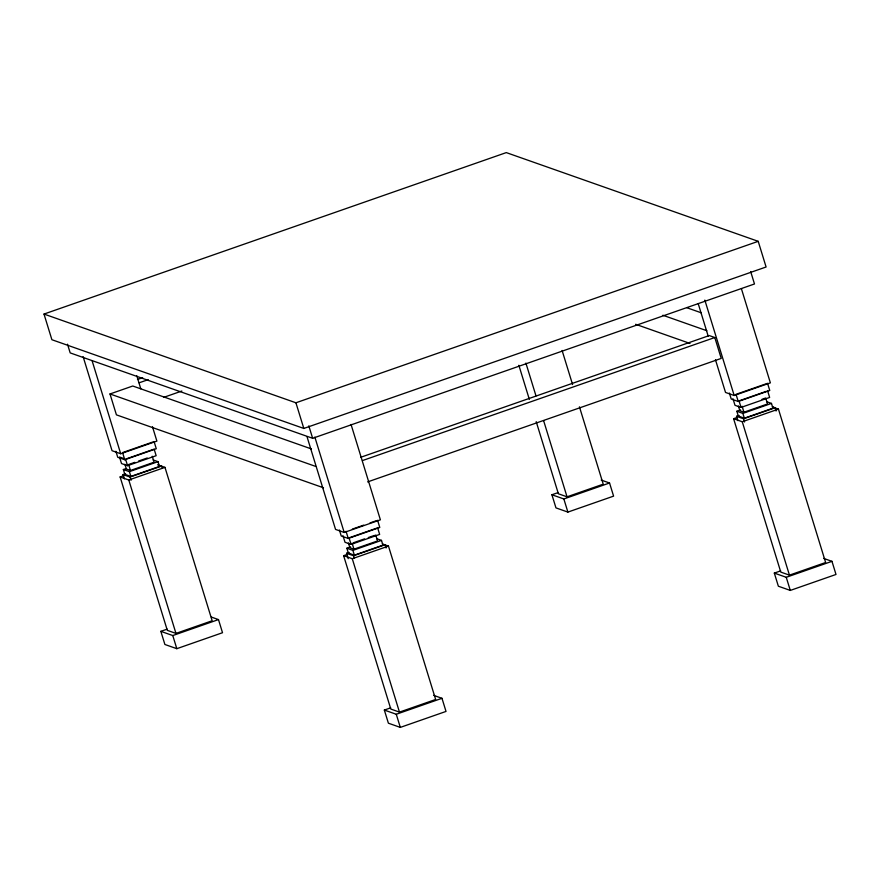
<?xml version="1.0" encoding="UTF-8"?>
<svg xmlns="http://www.w3.org/2000/svg" width="880" height="880" viewBox="0 0 880 880"><rect width="100%" height="100%" fill="white"/><g stroke="black" fill="none" stroke-linecap="round" stroke-linejoin="round"><path stroke-width="1.32" d="M44 314.061L506.286 152.603L758.208 241.329L766.095 266.992L303.82 428.45L51.898 339.724L44 314.061L295.922 402.787L758.208 241.329M137.467 379.489L142.648 377.685M139.139 382.811L148.203 379.643M323.499 487.784L116.424 414.854L110 393.965L132.77 386.012L311.366 448.921M163.702 397.364L181.83 391.028M152.812 442.013L122.562 452.584L124.762 459.745L156.277 448.734L154.077 441.573M83.105 356.62L112.046 450.703L120.703 453.75L156.893 441.111L152.471 426.734M126.786 458.689L154.143 449.13L156.156 455.697L127.556 465.685L121.517 463.562L119.493 456.995L123.123 458.271M134.838 462.33L128.623 464.497L130.46 470.47L154.077 462.22L152.24 456.247M138.567 461.021L147.268 457.985M153.164 459.965L157.993 461.67L159.467 466.444L130.867 476.432L124.817 474.309L123.354 469.524L125.84 468.655M123.354 469.524L129.393 471.658L157.993 461.67M124.388 478.874L123.057 474.573L125.587 473.693M157.553 464.761L164.967 467.368L212.157 620.763L175.967 633.402L167.31 630.355L120.12 476.96L124.003 475.607M123.057 474.573L130.086 477.048L161.601 466.048L162.261 468.193M120.12 476.96L128.788 480.007L164.967 467.368M67.507 344.201L70.191 352.902L312.642 438.295L754.49 283.976L750.662 271.535M360.833 457.248L709.236 335.566L714.791 337.524L721.215 358.413L367.631 481.91M362.505 460.559L714.791 337.524M715.473 359.777L725.527 392.447L734.184 395.494L770.374 382.855L741.433 288.783M352.363 529.089L363.704 525.129M370.007 522.929L376.31 520.729M306.999 436.645L335.544 529.408L344.201 532.466L380.391 519.827L351.043 424.446M766.381 391.314L739.024 400.873L741.037 407.429L769.637 397.441L767.624 390.874M738.243 401.489L769.758 390.478L767.558 383.317L736.032 394.328L738.243 401.489L731.214 399.014L729.377 393.041M339.394 530.013L341.231 535.986L348.26 538.461L379.775 527.45L377.575 520.289M761.992 399.3L765.721 397.991L767.547 403.964L743.941 412.214L739.86 410.773L738.386 405.999M353.364 542.773L364.551 538.868M368.28 537.57L374.495 535.403M351.054 544.401L379.654 534.413L377.641 527.846L349.041 537.834L351.054 544.401L345.015 542.278L342.991 535.711M766.645 401.709L771.474 403.414L772.948 408.188L744.348 418.176L738.298 416.053L736.835 411.268L740.564 409.97M376.662 538.681L381.491 540.386L382.965 545.16L354.365 555.148L348.315 553.014L346.852 548.24L350.581 546.942M348.403 542.971L349.877 547.745L353.958 549.175L377.575 540.936L375.738 534.963M736.835 411.268L742.874 413.402L771.474 403.414M346.852 548.24L352.891 550.374L381.491 540.386M737.858 420.618L736.538 416.317L739.057 415.437M348.205 558.668L346.555 553.289L349.074 552.409M772.266 406.934L778.448 409.112L825.638 562.507L789.448 575.146L780.791 572.099L733.601 418.704L737.484 417.351M382.283 543.906L388.465 546.084L435.655 699.479L399.465 712.118L390.808 709.06L343.618 555.676L347.501 554.323M736.538 416.317L743.567 418.792L775.082 407.792L776.072 411.015M346.555 553.289L353.584 555.764L385.099 544.753L386.089 547.976M733.601 418.704L742.258 421.751L778.448 409.112M343.618 555.676L352.275 558.723L388.465 546.084M211.332 617.067L218.482 619.586L222.519 632.72L176.814 648.681L164.89 644.479L160.842 631.345L167.2 629.134M601.205 480.062L609.554 482.999L613.591 496.133L567.886 512.094L555.962 507.892L551.914 494.758L558.272 492.547M536.206 421.663L558.382 493.768L567.039 496.815L603.229 484.176L579.436 406.824M160.842 631.345L172.777 635.547L218.482 619.586M551.914 494.758L563.849 498.96L609.554 482.999M823.614 558.393L831.963 561.33L836 574.464L790.295 590.425L778.36 586.223L774.323 573.089L780.67 570.878M433.631 695.354L441.98 698.302L446.017 711.425L400.312 727.397L388.388 723.195L384.34 710.061L390.687 707.85M774.323 573.089L786.247 577.291L831.963 561.33M384.34 710.061L396.275 714.263L441.98 698.302M686.939 307.758L701.173 312.774M662.882 315.249L706.882 330.748M635.657 324.291L690.008 343.442M772.739 406.967L775.082 407.792M741.037 407.429L734.998 405.306L732.974 398.739M110 393.965L315.777 466.444M124.762 459.745L117.733 457.27L115.896 451.297M130.46 470.47L126.379 469.029L124.905 464.255M742.104 406.241L743.941 412.214M742.874 413.402L744.348 418.176M743.567 418.792L744.557 422.015M704.836 300.113L734.184 395.494M742.258 421.751L789.448 575.146M786.247 577.291L790.295 590.425M698.192 303.589L708.235 336.259M562.089 350.449L572.583 384.538M525.899 363.088L535.986 395.868M543.653 420.772L567.039 496.815M563.849 498.96L567.886 512.094M518.859 365.288L529.342 399.366M352.121 543.213L353.958 549.175M352.891 550.374L354.365 555.148M346.049 531.3L348.26 538.461M353.584 555.764L354.244 557.92M314.853 437.085L344.201 532.466M352.275 558.723L399.465 712.118M308.814 425.854L312.642 438.295M396.275 714.263L400.312 727.397M295.922 402.787L303.82 428.45M136.796 375.782L140.811 388.85M125.543 459.129L127.556 465.685M129.393 471.658L130.867 476.432M130.086 477.048L131.076 480.271M92.169 360.976L120.703 453.75M128.788 480.007L175.967 633.402M172.777 635.547L176.814 648.681"/></g></svg>
